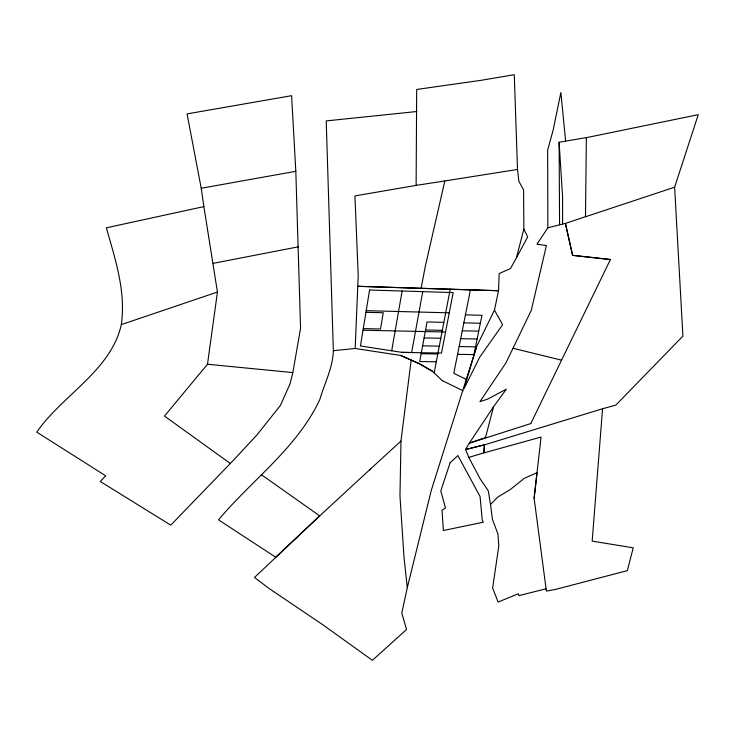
<?xml version="1.0" encoding="UTF-8"?>
<svg xmlns="http://www.w3.org/2000/svg" width="735" height="735" viewBox="0 0 735 735"><rect width="100%" height="100%" fill="white"/><g stroke="black" fill="none" stroke-linecap="round" stroke-linejoin="round"><path stroke-width="1.1" d="M586.328 137.666L698.25 114.669L674.62 187.214L585.492 216.77L586.365 137.583L559.105 142.268L559.583 224.809L547.851 227.813L536.963 244.195L546.39 245.563L531.276 310.363L505.946 362.879L479.946 401.659L487.562 399.16L506.378 389.137L493.534 406.777L469.325 443.122L485.486 437.61L493.534 406.777M261.256 474.599L319.651 515.878L275.726 557.231L218.506 519.838C252.105 479.716 297.317 447.872 319.844 399.463C324.512 383.33 332.872 367.785 333.341 350.705L355.18 348.482L358.221 275.469L354.931 195.923L416.12 185.376L416.681 89.468L481.443 80.262L514.279 74.694L517.504 169.454L518.864 181.251L523.596 189.979L523.853 229.136L516.429 257.801L510.485 268.606L499.157 273.549L498.55 290.72L494.462 310.115L476.62 346.543L431.316 490.245L407.291 587.66L401.779 613.063L406.538 629.546L372.388 660.306L322.325 624.419L268.881 588.358L254.494 577.462L319.624 515.942L370.569 468.958M121.33 324.604C126.016 291.354 115.276 259.391 106.355 227.813L203.88 206.608L201.225 188.261L187.057 113.888L291.611 95.688L295.819 171.301L300.56 328.233L292.842 372.581L290.104 383.743L280.375 405.481L257.103 434.762L233.234 460.468L170.768 525.148L100.272 481.48L105.711 475.821L36.75 432.125C62.117 395.32 111.031 370.66 121.33 324.604L217.441 292.043L203.88 206.608M602.562 408.752L484.356 444.886L483.942 452.898L541.07 437.049L534.115 498.302L546.381 591.096L555.789 589.351L627.35 570.626L633.212 547.823L592.171 541.116L602.562 408.752L615.801 405.141L682.916 336.097L674.62 187.214M355.18 348.482L400.713 355.455L411.159 360.104L400.97 441.083L399.969 496.015L404.02 557.378L407.291 587.66M534.115 498.302L537.009 472.724L524.248 478.366L510.549 489.345L497.567 497.228L490.511 504.486L492.441 519.323L497.944 533.968L498.799 545.903L492.643 588.119L498.119 602.038L518.414 593.77L518.91 595.626L545.93 588.818M230.119 463.326L164.493 416.074L207.5 364.238L217.441 292.043M391.681 350.797L402.118 291.014M422.726 291.648L411.655 352.488L401.576 352.313M421.127 288.35L498.55 290.72L357.862 286.301L421.127 288.35L425.179 266.879L444.831 180.957L517.504 169.454M434.183 372.82L450.215 289.204M470.409 289.838L453.798 373.288L466.504 379.499M476.62 346.534L464.033 388.696L479.771 357.054L502.621 324.723L494.453 310.115M530.743 423.654L610.445 259.483L572.602 255.293L565.417 223.385L559.583 224.809M516.429 257.801L527.702 236.918L523.853 229.136M369.521 469.885L400.998 441.009M585.519 216.687L565.39 223.468L572.574 255.376L610.417 259.565M530.771 423.58L469.298 443.196L465.494 449.572L484.356 444.886M213.159 263.35L298.41 246.804M201.225 188.261L295.819 171.301M416.12 185.376L444.831 180.957M416.828 111.518L326.221 120.917L333.341 350.705M436.296 361.776L419.713 361.528L427.053 321.967L443.848 322.371M421.164 353.71L437.784 353.985M457.574 354.325L473.928 354.601L481.985 315.297L465.43 314.865M422.625 345.845L439.291 346.157M459.127 346.525L475.517 346.828M424.095 337.935L440.798 338.275M460.689 338.679L477.125 339.01M363.292 328.6L380.519 328.977L383.257 312.752L365.947 312.311M425.574 329.978L442.323 330.346M462.26 330.787L478.733 331.154M363.035 330.217L445.566 332.009M463.84 322.849L480.359 323.244M366.214 310.666L449.269 312.834M207.5 364.238L292.842 372.581M513.177 348.316L561.558 360.159M411.131 360.178L419.207 363.66L432.511 371.322L442.424 380.776M400.713 355.455L419.235 363.586L432.529 371.248M442.461 380.712L463.05 390.754M468.829 457.345L465.521 449.498L484.383 444.813L483.97 452.824L468.801 457.418L480.231 478.99L488.279 490.824L490.511 504.486M565.638 141.148L560.879 92.536L553.17 130.003L547.649 150.105L547.851 227.813M559.105 142.268L562.578 196.778L562.587 223.936M369.576 290.022L360.462 345.983L402.164 352.405L441.496 353.076L453.173 292.585L369.576 290.022M450.105 462.738L440.798 490.943L445.474 507.968L442.02 510.163L443.38 530.514L483.327 522.199L482.206 519.865L480.074 496.557L457.905 455.544L450.105 462.738"/></g></svg>
